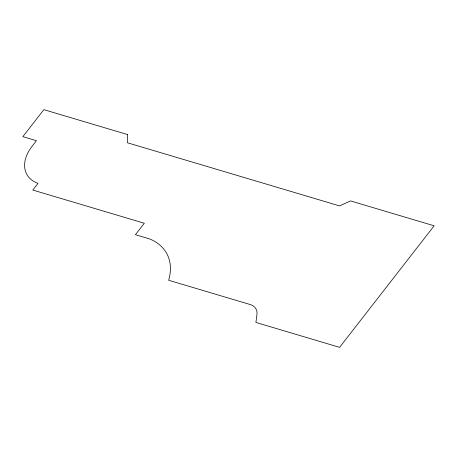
<?xml version="1.0" encoding="UTF-8"?>
<svg xmlns="http://www.w3.org/2000/svg" width="457" height="457" viewBox="0 0 457 457"><rect width="100%" height="100%" fill="white"/><g stroke="black" fill="none" stroke-linecap="round" stroke-linejoin="round"><path stroke-width="0.69" d="M127.497 134.541L127.417 142.767L339.631 205.918L350.519 200.909L434.15 225.798L339.597 347.349L255.903 322.442L256.943 314.605A18.743 12.368 -29 0 0 250.093 304.499L168.656 280.261A66.825 44.101 -29 0 0 149.376 238.851L135.415 234.698L144.321 223.245L32.813 190.061L38.022 183.36A39.73 26.22 -29 0 1 32.613 145.652L36.457 140.71L22.85 136.66L43.861 109.651L127.497 134.541"/></g></svg>
